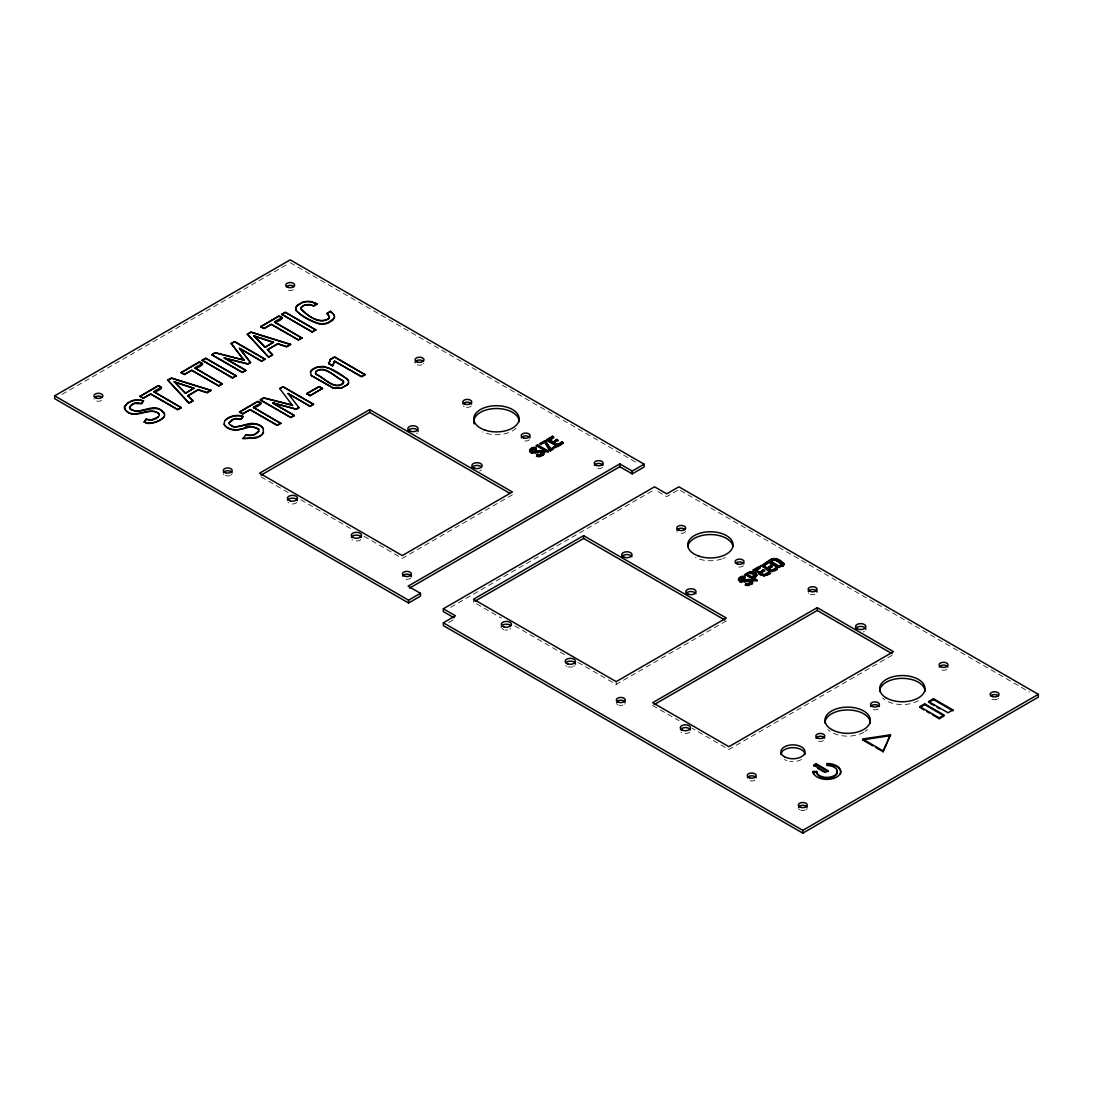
<?xml version="1.0" encoding="UTF-8"?>
<svg xmlns="http://www.w3.org/2000/svg" width="1093" height="1093" viewBox="0 0 1093 1093"><rect width="100%" height="100%" fill="white"/><g stroke="black" fill="none" stroke-linecap="round" stroke-linejoin="round"><path stroke-width="0.75" stroke-dasharray="5 3.75" d="M62.014 394.409L288.73 263.509M512.385 494.801L402.265 558.373L364.024 536.294M450.712 607.312L653.095 490.456M448.731 622.491L455.48 618.583M677.537 490.388L666.73 496.632L655.923 490.388M577.951 662.344L616.192 684.423L726.312 620.851M891.997 655.322L728.894 749.497L692.238 728.334M290.205 262.662L638.216 463.596M680.352 490.456L1029.51 692.047M261.049 476.849L289.003 492.984M300.766 499.774L352.26 529.504M476.439 603.746L501.455 618.173M514.694 625.824L567.65 656.401M652.658 705.477L679.04 720.711M616.192 681.622L616.192 684.423M473.501 599.237L473.501 602.038M516.115 428.155A22.693 13.102 0 0 1 482.655 431.995M471.165 406.063A4.468 2.582 0 0 1 465.058 407.006M464.142 406.596A4.468 2.582 0 0 1 463.432 406.063M529.504 439.741A4.468 2.582 0 0 1 521.771 439.741M410.763 578.047A4.468 2.582 0 0 1 403.016 578.047M602.557 467.312A4.468 2.582 0 0 1 594.824 467.312M232.044 473.993A4.468 2.582 0 0 1 230.896 475.154M229.967 475.564A4.468 2.582 0 0 1 225.5 475.564M223.86 474.622A4.468 2.582 0 0 1 223.409 473.993M423.852 363.259A4.468 2.582 0 0 1 423.401 363.887M421.761 364.83A4.468 2.582 0 0 1 419.534 365.171L418.373 365.089A4.468 2.582 0 0 1 417.294 364.83M293.361 289.754A4.468 2.582 0 0 1 287.049 289.754M101.567 400.489A4.468 2.582 0 0 1 95.241 400.489M94.094 399.328A4.468 2.582 0 0 1 93.943 398.658M360.881 539.573A5.151 2.978 0 0 1 351.946 539.573M296.859 502.548A5.069 2.924 0 0 1 288.074 502.548M417.444 432.978A5.151 2.978 0 0 1 416.624 433.593M481.453 469.949A5.151 2.978 0 0 1 479.567 471.028M864.344 631.494A5.151 2.978 0 0 1 863.279 631.959M754.908 780.238A4.468 2.582 0 0 1 748.582 780.238M807.112 808.547A4.468 2.582 0 0 1 805.951 809.708M805.035 810.118A4.468 2.582 0 0 1 800.554 810.118M799.639 809.708A4.468 2.582 0 0 1 798.477 808.547M814.845 594.319A4.468 2.582 0 0 1 810.378 594.319M808.738 593.362A4.468 2.582 0 0 1 808.287 592.748M685.53 531.485A4.468 2.582 0 0 1 678.056 532.646M677.346 532.113A4.468 2.582 0 0 1 676.909 531.485M743.431 565.791A4.468 2.582 0 0 1 735.685 565.791M725.356 557.498A22.693 13.102 0 0 1 722.992 558.55M721.735 559.001A22.693 13.102 0 0 1 695.421 557.498M625.128 703.482A4.468 2.582 0 0 1 624.677 704.097M623.051 705.053A4.468 2.582 0 0 1 618.57 705.053M617.654 704.643A4.468 2.582 0 0 1 616.493 703.482M946.702 669.503A4.468 2.582 0 0 1 940.39 669.503M878.157 709.07A4.468 2.582 0 0 1 871.831 709.07M867.295 729.591A22.693 13.102 0 0 1 865.028 731.463M863.689 732.296A22.693 13.102 0 0 1 827.988 729.591M689.888 732.064A5.151 2.978 0 0 1 680.966 732.064M918.38 700.722A22.693 13.102 0 0 1 882.693 698.017M823.453 740.658A4.468 2.582 0 0 1 817.14 740.658M801.456 759.526A12.037 6.941 0 0 1 789.829 761.329M786.933 760.632A12.037 6.941 0 0 1 784.446 759.526M998.469 698.441A4.468 2.582 0 0 1 997.759 698.974M996.83 699.383A4.468 2.582 0 0 1 990.723 698.441M510.773 628.598A5.069 2.924 0 0 1 509.966 629.199M507.699 629.964A5.069 2.924 0 0 1 505.075 629.964M503.846 629.664A5.069 2.924 0 0 1 502.001 628.598M574.809 665.623A5.151 2.978 0 0 1 573.989 666.238M572.91 666.703A5.151 2.978 0 0 1 567.759 666.703M566.693 666.238A5.151 2.978 0 0 1 565.873 665.623"/><path stroke-width="1.5" d="M348.558 383.274L348.489 380.678L346.618 378.451L329.512 368.437L323.788 366.415L317.803 366.77L312.311 369.502L310.467 371.757L311.232 375.486L333.256 388.193L341.207 388.261L347.875 384.408L348.558 383.001L346.713 385.255L341.207 387.988L333.256 387.919L311.232 375.486M334.554 316.601L332.859 320.249L327.9 323.091A11.039 6.38 0 0 1 318.5 323.692C310.48 321.055 302.351 316.888 296.381 310.918A11.039 6.38 0 0 1 297.419 305.493L302.324 302.624A10.862 6.271 0 0 1 311.245 301.914L317.353 303.95L311.245 301.641A10.862 6.271 0 0 0 302.324 302.337L297.419 305.207A11.039 6.38 0 0 0 296.381 310.631C302.351 316.601 310.48 320.782 318.5 323.405A11.039 6.38 0 0 0 327.9 322.804L334.144 318.323M756.479 575.287L756.616 574.727C754.443 570.368 748.049 571.543 745.112 574.549L745.112 575.396C748.049 572.377 754.443 571.215 756.616 575.56L753.05 578.498L756.479 575.287L756.479 576.12M754.785 574.754L751.847 576.967L747.585 574.508L751.847 577.801C759.17 575.929 750.413 569.836 747.585 574.508M783.613 564.48L783.804 563.879C780.648 558.906 772.751 556.419 768.16 561.242L768.16 562.089C772.751 557.252 780.648 559.753 783.804 564.712L782.246 566.502L783.613 564.48L783.613 565.313M124.889 405.817L124.479 407.361L127.225 403.276L132.54 400.503L139.685 399.874L143.484 400.762L141.557 403.741L134.453 403.399L130.45 405.763M535.666 448.936L533.124 448.813L533.124 449.647L535.666 449.769L536.349 447.98C530.665 445.097 526.758 453.431 534.163 452.748C539.04 448.622 545.79 455.234 537.291 454.565L536.567 456.368L537.291 454.565M744.552 577.828L742.01 577.705L741.314 578.839L744.552 578.662L745.235 576.858C739.551 573.975 735.644 582.323 743.049 581.626C747.926 577.514 754.676 584.113 746.164 583.443L745.453 585.274L746.164 583.443M158.417 416.775L151.544 419.862L146.093 419.206C138.346 428.948 173.363 419.999 162.543 411.474C152.979 401.35 139.453 416.611 129.93 408.44L129.575 406.992L129.93 408.727C139.822 416.57 156.764 400.803 164.319 413.878M263.495 432.391C262.416 440.998 223.737 437.924 254.191 438.32C265.613 436.763 266.965 425.259 255.052 423.715C247.646 422.062 240.897 427.759 233.56 426.653C228.847 423.906 228.847 424.535 233.56 426.939C243.261 426.816 255.707 419.753 263.194 428.333M536.567 455.549C539.778 457.639 547.32 452.789 541.39 450.794C538.972 450.125 528.438 453.595 533.124 448.813M542.825 454.483L542.825 455.316L543.795 452.666M741.314 577.992C738.117 584.031 755.646 575.451 751.711 583.375L751.711 584.222C755.058 576.544 740.658 584.4 740.576 579.386M343.243 383.452L343.024 380.651C335.004 377.481 324.963 364.242 315.781 371.579L315.986 374.366C324.02 377.536 334.062 390.775 343.243 383.452L343.653 381.908M328.87 318.487L329.389 316.683L328.87 318.487C319.757 325.318 307.106 315.59 300.944 309.005L301.367 307.338L304.605 305.179L309.934 304.81L313.746 306.026L317.353 303.95M334.554 361.209L332.627 365.923L328.897 363.778L330.346 359.351L334.636 356.878L365.062 374.721L361.51 376.771L334.554 361.209L361.51 376.498L365.062 374.448M328.897 363.778L330.346 359.351M332.627 365.923L334.554 360.936M781.987 563.906L779.104 566.092L770.633 561.201L770.633 562.048L779.104 566.939L781.755 565.272L781.14 562.895L775.306 559.657L770.633 561.201M883.158 750.918L890.494 734.797L862.568 739.018L883.158 750.918L883.158 751.752L875.807 747.516M883.158 751.752L890.494 734.797M129.575 407.279L132.513 403.945L136.598 402.757L141.557 403.467L143.484 400.762M242.988 416.433L241.061 419.425L233.957 419.07L229.079 422.95L232.017 419.63L236.102 418.428L241.061 419.138L242.988 416.433C236.416 413.222 221.155 417.963 224.721 425.505C232.14 434.058 243.315 427.746 252.346 426.707C269.916 434.194 247.92 422.021 244.764 427.882C238.165 431.325 227.754 430.136 224.092 424.289M543.836 453.937C542.128 447.652 532.455 455.849 531.704 450.48L531.704 449.66M258.809 431.189L253.535 435.301L245.597 435.164L251.048 435.533L255.789 434.03L258.809 431.189L258.467 429.426M537.291 455.385L540.926 455.084L541.882 452.611M746.164 584.29L749.812 583.99L750.768 581.503M348.489 380.678C340.606 373.014 320.399 359.419 310.467 371.757M535.666 449.769L536.349 448.799C533.739 446.34 528.452 451.614 529.832 451.108M124.889 406.09C128.96 400.462 137.09 398.795 143.484 401.035M745.235 577.705C742.612 575.232 737.324 580.561 738.718 580M144.085 422.24L146.093 419.206M144.085 421.966C150.902 424.767 160.015 421.461 164.005 416.706M243.589 437.924L245.597 434.891M242.988 416.72C237.044 414.124 229.352 416.829 225.308 420.218M317.353 303.663L313.746 305.739L309.934 304.523L304.605 304.892L301.367 307.051L300.944 308.732C307.106 315.303 319.757 325.045 328.87 318.2M315.358 373.109L315.986 374.093C324.02 377.249 334.062 390.502 343.243 383.178M343.653 382.195L343.024 380.938C335.291 377.099 324.307 365.144 315.781 371.579M751.711 583.375L748.309 584.755L745.453 584.427M563.414 442.528L557.594 445.889L546.732 439.605L552.552 436.244L553.741 436.94L549.205 440.383L552.88 442.515L556.815 439.4L558.017 440.096L554.083 442.378L557.676 445.275L562.212 442.651L563.414 443.348L562.212 441.832L557.676 444.455L554.083 442.378M552.88 442.515L556.815 439.4M755.7 570.669L760.25 568.046L759.048 567.349L753.227 570.71L753.227 569.877L759.048 566.516L760.25 567.199L755.7 570.669L759.375 572.787L763.324 569.658L764.526 571.202L763.324 569.658M763.174 566.352L767.71 562.895L763.174 566.352L766.849 568.483L770.784 565.354L771.986 566.884L770.784 565.354M759.375 572.787L763.324 570.505M766.849 568.483L770.784 566.201M760.578 572.636L764.171 574.713L768.721 572.09L769.923 573.62L768.721 572.937L764.171 575.56L760.578 573.483L764.526 570.355M768.051 568.333L771.631 570.396L776.18 567.773L777.383 569.316L776.18 568.62L771.631 571.243L768.051 569.166L771.986 566.051M768.051 569.166L770.674 567.65M644.119 464.183L632.205 471.069L619.813 463.91L408.085 586.149L420.477 593.308L420.477 596.109L408.563 602.994L54.65 398.658L54.65 395.857L290.205 259.861L644.119 464.183L644.119 466.998L632.205 473.87L619.813 466.711L409.547 588.102M154.195 391.786L181.274 407.703L177.749 409.752L150.643 394.122L143.347 398.33L140 396.404L158.13 385.651C170.932 388.37 140.273 397.046 161.477 387.591M167.775 380.077L171.423 377.973L210.976 390.283L207.083 392.811L198.134 389.859L187.873 395.789L192.983 400.953L189.089 403.208L167.775 380.077L189.089 403.208M195.264 368.081L222.344 383.998L218.805 386.048L191.699 370.418L184.416 374.626L181.069 372.686L199.199 361.947C212.001 364.666 181.342 373.341 202.547 363.873M202.164 360.225L205.744 358.162L236.184 375.732L232.604 378.082L202.164 360.225L232.604 377.795L236.184 375.732M211.864 354.638L215.294 352.656L244.067 360.103L215.294 352.93L211.864 354.638L242.291 372.207L245.761 370.472L242.291 372.481L211.864 354.911M244.067 360.389L231.197 343.462L234.585 341.508L265.025 359.078L261.596 361.346L239.545 348.325L261.596 361.059L265.025 359.078M247.373 334.13L251.021 332.026L290.574 344.322L286.68 346.85L277.731 343.899L267.471 349.828L272.581 354.993L268.687 357.247L247.373 334.13L268.687 357.247M274.862 322.121L301.941 338.051L298.403 340.087L271.296 324.457L264.014 328.665L260.667 326.739L278.797 315.986C291.599 318.705 260.94 327.381 282.144 317.926M281.762 314.278L285.341 312.202L315.781 329.772L312.202 332.122L281.762 314.278L312.202 331.848L315.781 329.772M140 396.404L158.13 385.938L161.477 387.865M167.775 380.364L171.423 378.26L210.976 390.556M181.069 372.686L199.199 362.22L202.547 364.16M202.164 360.512L205.744 358.436L236.184 376.019M231.197 343.748L234.585 341.795L265.025 359.365M247.373 334.403L251.021 332.299L290.574 344.609M260.667 326.739L278.797 316.273L282.144 318.2M281.762 314.552L285.341 312.489L315.781 330.059M140 396.117L143.347 398.057L150.643 393.849L177.749 409.465L181.274 407.429M181.069 372.412L184.416 374.339L191.699 370.131L218.805 385.761L222.344 383.725M260.667 326.452L264.014 328.392L271.296 324.184L298.403 339.8L301.941 337.764M185.441 393.316L193.857 388.179L185.441 393.316L174.265 381.73L193.857 388.179M265.039 347.369L273.455 342.218L265.039 347.369L253.863 335.77L273.455 342.218M328.788 315.331L326.971 313.377L330.578 311.3L334.089 315.112M326.971 313.664L330.578 311.3M187.873 395.789L198.134 389.586L207.083 392.524L210.976 390.283M267.471 349.828L277.731 343.626L286.68 346.577L290.574 344.322M245.761 370.472L224.297 358.08L247.961 363.832L250.516 362.357L239.545 348.325M224.297 358.08L247.961 364.106L250.516 362.357M189.089 402.921L192.983 400.68L187.873 395.502M268.687 356.96L272.581 354.719L267.471 349.541M253.699 407.47L280.778 423.387L277.239 425.423L250.133 409.807L242.851 414.015L239.504 412.075L257.634 401.336C270.436 404.055 239.777 412.73 260.981 403.262M260.353 399.765L263.782 397.77L292.569 405.23L263.782 398.057L260.353 399.765L290.779 417.335L294.263 415.6L290.779 417.608L260.353 400.038M313.513 404.492L283.087 386.922L279.699 388.589L283.087 386.635L313.513 404.205L310.084 406.473L288.033 393.453L310.084 406.186L313.513 404.205M239.504 412.075L257.634 401.609L260.981 403.549M330.346 359.624L334.636 357.151L365.062 374.721M239.504 411.788L242.851 413.728L250.133 409.52L277.239 425.15L280.778 423.1M296.463 408.96L299.017 407.484L296.463 409.233L272.717 402.88L296.463 409.233M369.694 409.602L259.574 473.187L402.265 555.572L512.385 491.987L369.694 409.602L369.694 412.416L509.447 493.107M261.049 475.141L369.694 412.416M536.321 445.616L537.606 444.878L548.467 451.149L547.197 451.887L536.321 445.616L536.321 446.436L537.606 445.698L548.467 451.983M550.612 448.554L545.011 440.602L539.614 443.717L540.803 444.4L544.779 442.091L550.353 450.07L555.995 446.818L554.807 446.135L550.612 449.373L554.807 446.955L555.995 447.638M540.967 443.758L545.011 441.422L546.049 442.037L550.612 449.373M553.741 437.76L552.552 437.077L546.732 440.438L553.523 444.359M549.205 440.383L552.607 438.416M544.779 442.091L549.301 450.289L550.353 450.89L553.167 449.264M561.966 444.182L557.594 446.709L557.594 445.889M54.65 395.857L408.563 600.18L420.477 593.308M443.334 608.76L654.57 486.809L666.73 493.817L678.89 486.809L1038.35 694.342L1038.35 697.143L802.795 833.139L443.334 625.606L443.334 622.805L455.48 615.783L443.334 608.76L443.334 611.574L454.128 617.805M583.621 535.652L473.501 599.237L616.192 681.622L726.312 618.037L583.621 535.652L583.621 538.466L724.837 620.004M474.963 601.191L583.621 538.466M767.71 563.728L766.521 563.045L760.687 566.406L766.521 562.198L767.71 562.895M770.633 562.048L773.516 559.671M769.923 572.787L764.089 576.148L753.227 569.877M777.383 568.469L771.562 571.83L760.687 565.559M782.246 565.668L779.036 567.527L768.16 561.242M767.013 575.314L769.923 573.62M774.472 570.997L777.383 569.316M817.222 607.653L652.658 702.676L728.894 746.683L893.473 651.674L817.222 607.653L817.222 610.468L654.12 704.63M816.047 763.734L813.616 765.141L825.761 772.164L828.193 770.756L816.047 763.734L816.047 764.581L828.193 771.603M813.616 765.988L816.047 764.581M919.814 706.638L924.678 703.824L944.12 715.054L939.256 717.869L919.814 706.638L919.814 707.485L924.678 704.671L944.12 715.901L939.256 718.702L932.315 714.699M928.626 701.556L933.49 698.741L952.932 709.972L952.932 710.805L933.49 699.588L928.626 702.389L928.626 701.556L948.068 712.773L952.932 709.972M443.334 622.805L802.795 830.338L1038.35 694.342M306.668 393.603L319.088 386.471L322.449 388.411L310.043 395.83L306.668 393.603L310.043 395.557L322.449 388.411M306.668 393.89L319.088 386.744L322.449 388.698M146.093 419.493L151.544 420.136L156.285 418.633L159.318 415.504L158.977 413.755C149.181 405.189 132.198 421.502 124.588 408.618C132.636 422.212 149.7 405.571 158.977 413.755M750.631 573.716L749.935 573.156M538.384 452.502L536.991 452.885L536.991 452.065M890.494 735.63L862.568 739.865L872.87 745.809M813.233 771.453L816.703 771.453A10.288 5.943 0 0 0 826.977 777.396A10.288 5.943 0 0 0 837.265 771.453A10.288 5.943 0 0 0 826.977 765.524L826.977 763.515A13.758 7.938 0 0 1 840.736 771.453A13.758 7.938 0 0 1 826.977 779.405A13.758 7.938 0 0 1 813.233 771.453L813.233 772.3A13.758 7.938 0 0 0 813.698 774.363M813.233 772.3L816.703 772.3A10.288 5.943 0 0 0 828.33 778.189A10.288 5.943 0 0 0 836.91 770.77M253.863 336.057L273.455 342.505M174.265 382.004L193.857 388.452M781.987 564.753L775.306 559.657M540.311 452.461L542.005 453.964M752.257 573.784L753.036 574.126L753.036 573.279M749.197 581.367L750.891 582.87M739.128 580.424L740.794 582.2L740.794 581.367M556.815 440.233L558.017 440.916M769.513 562.881L777.67 567.581M549.205 439.564L552.88 441.681M763.174 565.518L766.849 567.636M766.125 569.535L768.844 571.106M755.7 569.822L759.375 571.953M758.665 573.852L761.384 575.424M543.112 450.357L545.831 451.928M817.222 610.468L891.997 653.628M753.05 577.65L757.258 580.096L755.987 580.834L745.112 574.549M753.05 578.498L757.258 580.929M751.902 579.317L754.621 580.889M274.862 322.408L301.941 338.051M930.02 703.195L934.187 705.6M936.961 707.198L939.734 708.81M328.897 363.491L332.627 365.649M921.208 708.278L923.981 709.89M926.755 711.488L929.542 713.087M224.297 357.794L245.761 370.199M272.717 402.88L294.263 415.326M272.717 403.167L294.263 415.6M195.264 368.368L222.344 383.998M253.699 407.744L280.778 423.387M817.66 768.324L824.423 772.218M154.195 392.073L181.274 407.703M330.578 311.587L332.764 313.322M326.971 313.377L329.389 316.97M253.863 335.77L265.039 347.082M174.265 381.73L185.441 393.043M288.033 393.453L299.017 407.757M239.545 348.612L250.516 362.63M279.699 388.589L292.569 405.517M231.197 343.462L244.067 360.103M754.785 575.587L753.992 573.839M334.089 314.825L334.554 316.888M229.079 422.663L229.434 424.398M124.479 407.088L124.588 408.618M939.256 717.869L939.256 718.702M933.49 698.741L933.49 699.588M924.678 703.824L924.678 704.671M816.703 771.453L816.703 772.3M802.795 830.338L802.795 833.139M783.804 563.879L783.804 564.712M783.654 563.278L783.654 564.125M783.175 562.69L783.175 563.537M783.094 565.081L783.094 565.914M781.782 563.401L781.755 565.272M781.14 562.895L781.14 563.742M781.099 564.944L781.099 565.778M779.104 566.092L779.104 566.939M777.519 559.315L777.519 560.163M776.781 558.947L776.781 559.794M776.18 567.773L776.18 568.62M776.03 558.687L776.03 559.534M776.167 560.026L776.167 560.873M775.265 558.537L775.265 559.384M774.486 558.496L774.418 560.381M773.694 558.55L773.694 559.397M772.929 558.728L772.929 559.561M772.628 560.053L772.628 560.887M772.15 559.001L772.15 559.848M771.631 570.396L771.631 571.243M771.385 559.384L771.385 560.231M768.721 572.09L768.721 572.937M766.521 562.198L766.521 563.045M764.171 574.713L764.171 575.56M759.048 566.516L759.048 567.349M756.616 574.727L756.616 575.56M756.465 574.153L756.465 575M756.014 573.606L756.014 574.453M756.055 575.82L756.055 576.667M755.29 573.101L755.29 573.934M755.345 576.339L755.345 577.172M754.566 574.276L754.662 576.052M754.334 572.541L754.334 573.374M754.184 575.615L754.184 576.448M753.419 572.104L753.419 572.951M752.681 581.544L752.558 583.293M752.462 571.858L752.462 572.691M752.449 581.107L752.449 581.954M752.039 580.684L752.039 581.531M752.23 582.911L752.23 583.758M751.847 576.967L751.847 577.801M751.492 571.762L751.424 573.647M751.451 580.287L751.451 581.121M751.014 580.041L751.014 580.875M750.522 571.844L750.522 572.677M750.563 582.583L750.563 583.416M750.276 579.673L750.276 580.52M750.194 581.025L750.194 581.859M750.14 584.263L749.238 585.411L749.238 584.577M749.798 580.779L749.798 581.626M749.812 583.143L749.812 583.99M749.579 572.076L749.579 572.923M749.538 579.454L749.538 580.301M749.006 583.498L749.006 584.345M748.691 572.486L748.691 573.333M748.814 579.358L748.814 580.205M748.582 580.424L748.582 581.271M748.309 584.755L748.309 585.588M748.104 579.372L748.104 580.219M748.118 583.676L748.118 584.523M747.94 580.451L747.94 581.285M747.366 584.796L747.366 585.629M747.161 583.676L747.161 584.509M746.724 579.604L746.724 580.451M746.41 584.687L746.41 585.534M745.877 580.943L744.497 582.2L744.497 581.353M745.385 579.973L745.385 580.82M743.882 576.544L743.882 577.377M743.896 580.41L743.896 581.244M743.623 577.61L743.623 578.457M743.199 580.547L743.199 581.394M742.775 577.569L742.775 578.416M742.584 576.517L742.584 577.35M742.516 580.602L742.516 581.435M742.01 577.705L742.01 578.539M741.874 580.506L741.874 581.353M741.56 581.572L741.56 582.419M741.327 576.762L741.327 577.61M741.259 580.26L741.259 581.093M740.958 580.082L740.958 580.916M740.275 579.085L740.398 580.451M740.125 577.309L740.125 578.156M740.016 580.998L740.016 581.831M739.729 580.82L739.729 581.667M739.428 577.76L739.428 578.607M738.923 578.211L738.923 579.058M738.595 578.662L738.485 580.41M632.205 471.069L632.205 473.87M619.813 463.91L619.813 466.711M562.212 441.832L562.212 442.651M557.676 444.455L557.676 445.275M554.807 446.135L554.807 446.955M552.552 436.244L552.552 437.077M550.353 450.07L550.353 450.89M545.011 440.602L545.011 441.422M543.576 452.229L543.576 453.049M543.686 453.568L543.686 454.401M543.344 454.032L543.344 454.852M543.166 451.805L543.166 452.625M542.565 451.395L542.565 452.215M542.142 451.149L542.142 451.969M541.691 453.691L541.691 454.524M541.39 450.794L541.39 451.614M541.322 452.133L541.322 452.953M541.254 455.385L541.254 456.205M540.912 451.901L540.912 452.721M540.926 454.251L540.926 455.084M540.666 450.576L540.666 451.395M540.352 455.685L540.352 456.519M540.12 454.606L540.12 455.439M539.942 450.48L539.942 451.3M539.696 451.546L539.696 452.365M539.423 455.863L539.423 456.696M539.232 450.494L539.232 451.313M539.232 454.797L539.232 455.617M538.48 455.904L538.48 456.724M538.275 454.784L538.275 455.603M537.838 450.712L537.838 451.546M537.606 444.878L537.606 445.698M537.524 455.795L537.524 456.628M536.513 451.095L536.513 451.915M535.611 452.475L535.611 453.294M534.996 447.652L534.996 448.485M535.024 451.518L535.024 452.352M534.737 448.731L534.737 449.551M534.313 451.669L534.313 452.488M533.903 448.69L533.903 449.51M533.698 447.624L533.698 448.444M533.63 451.71L533.63 452.529M532.988 451.628L532.988 452.447M532.441 447.884L532.441 448.704M532.441 449.114L532.441 449.933M532.387 451.368L532.387 452.188M532.072 451.19L532.072 452.024M531.908 452.475L531.908 453.308M531.512 450.712L531.512 451.546M531.239 448.417L531.239 449.25M531.389 450.207L531.389 451.026M531.13 452.106L531.13 452.926L530.843 451.942M530.542 448.868L530.542 449.701M530.037 449.332L530.037 450.152M530.242 451.532L530.242 452.352M529.709 449.783L529.613 451.505M408.563 600.18L408.563 602.994M474.13 423.879A22.693 13.102 0 0 1 494.487 408.563A22.693 13.102 0 0 1 519.161 421.611M462.981 404.096A4.468 2.582 0 0 1 467.298 402.183A4.468 2.582 0 0 1 471.616 404.096M521.32 437.787A4.468 2.582 0 0 1 525.637 435.875A4.468 2.582 0 0 1 529.955 437.787M402.579 576.093A4.468 2.582 0 0 1 407.47 574.208A4.468 2.582 0 0 1 411.364 576.762M594.373 465.358A4.468 2.582 0 0 1 598.691 463.446A4.468 2.582 0 0 1 603.008 465.358M223.409 472.654A4.468 2.582 0 0 1 227.727 470.741A4.468 2.582 0 0 1 232.044 472.654M415.067 362.589A4.468 2.582 0 0 1 418.373 360.103L419.534 360.007A4.468 2.582 0 0 1 423.401 361.305M286.339 286.639A4.468 2.582 0 0 1 294.072 286.639M94.531 397.374A4.468 2.582 0 0 1 102.277 397.374M351.44 537.305A5.151 2.978 0 0 1 356.414 535.105A5.151 2.978 0 0 1 361.4 537.305M287.568 500.321A5.069 2.924 0 0 1 292.459 498.162A5.069 2.924 0 0 1 297.364 500.321M407.99 430.724A5.151 2.978 0 0 1 413.646 428.538A5.151 2.978 0 0 1 418.127 431.489M471.834 468.46A5.151 2.978 0 0 1 475.66 465.577A5.151 2.978 0 0 1 481.453 466.971M855.546 629.39A5.151 2.978 0 0 1 860.697 626.412A5.151 2.978 0 0 1 865.847 629.39M680.447 729.81A5.151 2.978 0 0 1 685.434 727.596A5.151 2.978 0 0 1 690.407 729.81M747.434 777.738A4.468 2.582 0 0 1 751.752 775.825A4.468 2.582 0 0 1 756.055 777.738M808.287 591.409A4.468 2.582 0 0 1 813.192 589.523A4.468 2.582 0 0 1 817.086 592.078M676.909 530.146A4.468 2.582 0 0 1 680.638 528.261A4.468 2.582 0 0 1 685.092 529.531M735.685 563.209A4.468 2.582 0 0 1 740.139 561.939A4.468 2.582 0 0 1 743.882 563.838M687.784 546.514A22.693 13.102 0 0 1 710.395 534.559A22.693 13.102 0 0 1 732.993 546.514M616.493 702.143A4.468 2.582 0 0 1 620.81 700.23A4.468 2.582 0 0 1 625.128 702.143M939.229 667.003A4.468 2.582 0 0 1 943.546 665.091A4.468 2.582 0 0 1 947.863 667.003M870.67 706.584A4.468 2.582 0 0 1 874.987 704.671A4.468 2.582 0 0 1 879.305 706.584M824.955 723.033A22.693 13.102 0 0 1 847.649 709.944A22.693 13.102 0 0 1 870.329 723.033M879.646 691.459A22.693 13.102 0 0 1 902.34 678.357A22.693 13.102 0 0 1 925.033 691.459M815.979 738.158A4.468 2.582 0 0 1 820.296 736.245A4.468 2.582 0 0 1 824.614 738.158M780.921 754.621A12.037 6.941 0 0 1 792.944 747.667A12.037 6.941 0 0 1 804.981 754.621M798.477 807.208A4.468 2.582 0 0 1 802.795 805.295A4.468 2.582 0 0 1 807.112 807.208M990.723 695.858A4.468 2.582 0 0 1 998.469 695.858M501.318 627.136A5.069 2.924 0 0 1 505.075 624.308A5.069 2.924 0 0 1 510.773 625.674M565.873 662.645A5.151 2.978 0 0 1 571.666 661.251A5.151 2.978 0 0 1 575.492 664.134M685.926 593.731A5.151 2.978 0 0 1 690.913 591.532A5.151 2.978 0 0 1 695.886 593.731M621.917 556.774A5.151 2.978 0 0 1 626.89 554.561A5.151 2.978 0 0 1 631.877 556.774M826.977 764.362A13.758 7.938 0 0 1 840.271 774.363M485.128 430.15A22.693 13.102 0 0 0 519.161 418.797A22.693 13.102 0 0 0 485.128 407.457A22.693 13.102 0 0 0 485.128 430.15M465.058 404.191A4.468 2.582 0 0 0 471.766 401.964A4.468 2.582 0 0 0 465.058 399.724A4.468 2.582 0 0 0 465.058 404.191M523.41 437.883A4.468 2.582 0 0 0 530.105 435.642A4.468 2.582 0 0 0 523.41 433.402A4.468 2.582 0 0 0 523.41 437.883M596.45 465.454A4.468 2.582 0 0 0 603.158 463.227A4.468 2.582 0 0 0 596.45 460.986A4.468 2.582 0 0 0 596.45 465.454M404.656 576.189A4.468 2.582 0 0 0 411.364 573.962A4.468 2.582 0 0 0 404.656 571.721A4.468 2.582 0 0 0 404.656 576.189M225.5 472.75A4.468 2.582 0 0 0 232.194 470.523A4.468 2.582 0 0 0 225.5 468.282A4.468 2.582 0 0 0 225.5 472.75M417.294 362.015A4.468 2.582 0 0 0 424.002 359.788A4.468 2.582 0 0 0 417.294 357.548A4.468 2.582 0 0 0 417.294 362.015M96.17 398.084A4.468 2.582 0 0 0 102.879 395.857A4.468 2.582 0 0 0 96.17 393.617A4.468 2.582 0 0 0 96.17 398.084M287.965 287.35A4.468 2.582 0 0 0 294.673 285.123A4.468 2.582 0 0 0 287.965 282.882A4.468 2.582 0 0 0 287.965 287.35M352.766 537.373A5.151 2.978 0 0 0 361.4 536.048A5.151 2.978 0 0 0 355.075 532.4A5.151 2.978 0 0 0 352.766 537.373M410.394 431.257A5.151 2.978 0 0 0 418.127 428.688A5.151 2.978 0 0 0 410.394 426.106A5.151 2.978 0 0 0 410.394 431.257M474.417 468.228A5.151 2.978 0 0 0 482.15 465.645A5.151 2.978 0 0 0 474.417 463.077A5.151 2.978 0 0 0 474.417 468.228M289.932 500.813A5.069 2.924 0 0 0 297.528 498.271A5.069 2.924 0 0 0 289.932 495.744A5.069 2.924 0 0 0 289.932 500.813M857.049 628.68A5.151 2.978 0 0 0 865.683 627.355A5.151 2.978 0 0 0 859.358 623.707A5.151 2.978 0 0 0 857.049 628.68M681.786 729.878A5.151 2.978 0 0 0 690.407 728.539A5.151 2.978 0 0 0 684.095 724.891A5.151 2.978 0 0 0 681.786 729.878M749.511 777.833A4.468 2.582 0 0 0 756.219 775.606A4.468 2.582 0 0 0 749.511 773.366A4.468 2.582 0 0 0 749.511 777.833M800.554 807.303A4.468 2.582 0 0 0 807.262 805.076A4.468 2.582 0 0 0 800.554 802.836A4.468 2.582 0 0 0 800.554 807.303M992.362 696.569A4.468 2.582 0 0 0 999.057 694.342A4.468 2.582 0 0 0 992.362 692.101A4.468 2.582 0 0 0 992.362 696.569M678.985 530.242A4.468 2.582 0 0 0 685.694 528.015A4.468 2.582 0 0 0 678.985 525.774A4.468 2.582 0 0 0 678.985 530.242M617.654 701.829A4.468 2.582 0 0 0 625.128 700.668A4.468 2.582 0 0 0 619.649 697.512A4.468 2.582 0 0 0 617.654 701.829M737.324 563.933A4.468 2.582 0 0 0 744.032 561.693A4.468 2.582 0 0 0 737.324 559.452A4.468 2.582 0 0 0 737.324 563.933M940.39 666.689A4.468 2.582 0 0 0 947.863 665.528A4.468 2.582 0 0 0 942.385 662.372A4.468 2.582 0 0 0 940.39 666.689M809.448 591.094A4.468 2.582 0 0 0 816.922 589.933A4.468 2.582 0 0 0 811.457 586.777A4.468 2.582 0 0 0 809.448 591.094M699.042 556.2A22.693 13.102 0 0 0 733.075 544.847A22.693 13.102 0 0 0 699.042 533.507A22.693 13.102 0 0 0 699.042 556.2M886.3 697.921A22.693 13.102 0 0 0 924.254 692.047A22.693 13.102 0 0 0 896.465 676.007A22.693 13.102 0 0 0 886.3 697.921M871.831 706.269A4.468 2.582 0 0 0 879.305 705.108A4.468 2.582 0 0 0 873.84 701.952A4.468 2.582 0 0 0 871.831 706.269M831.595 729.496A22.693 13.102 0 0 0 869.563 723.621A22.693 13.102 0 0 0 841.774 707.581A22.693 13.102 0 0 0 831.595 729.496M817.14 737.843A4.468 2.582 0 0 0 824.614 736.696A4.468 2.582 0 0 0 819.135 733.526A4.468 2.582 0 0 0 817.14 737.843M784.446 756.725A12.037 6.941 0 0 0 804.571 753.61A12.037 6.941 0 0 0 789.829 745.098A12.037 6.941 0 0 0 784.446 756.725M624.322 557.307A5.151 2.978 0 0 0 632.055 554.738A5.151 2.978 0 0 0 624.322 552.156A5.151 2.978 0 0 0 624.322 557.307M688.33 594.278A5.151 2.978 0 0 0 696.063 591.696A5.151 2.978 0 0 0 688.33 589.127A5.151 2.978 0 0 0 688.33 594.278M503.846 626.863A5.069 2.924 0 0 0 511.456 624.322A5.069 2.924 0 0 0 503.846 621.794A5.069 2.924 0 0 0 503.846 626.863M567.759 663.902A5.151 2.978 0 0 0 575.492 661.32A5.151 2.978 0 0 0 567.759 658.737A5.151 2.978 0 0 0 567.759 663.902"/></g></svg>
